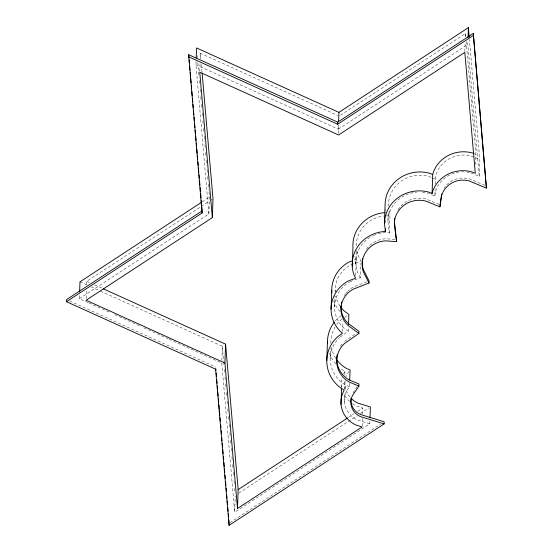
<?xml version="1.0" encoding="UTF-8"?>
<svg xmlns="http://www.w3.org/2000/svg" width="553" height="553" viewBox="0 0 553 553"><rect width="100%" height="100%" fill="white"/><g stroke="black" fill="none" stroke-linecap="round" stroke-linejoin="round"><path stroke-width="0.41" stroke-dasharray="2.77 2.07" d="M88.058 302.56L79.404 298.641L79.549 294.445M86.157 298.516L86.455 289.924M86.634 284.767L86.759 281.332L209.393 201.071M79.404 298.641L208.868 213.914L195.962 64.763L196.08 61.404M199.785 71.323L200.055 63.588M200.234 58.431L200.414 53.275L337.669 115.383M208.868 213.914L209.456 197.11L208.861 190.253M221.857 360.542L222.354 346.261L99.651 290.74M369.888 421.262L369.798 423.778L234.672 512.216L235.232 496.255M330.293 358.427L330.646 348.349M195.962 64.763L338.332 129.181L338.477 124.985M338.636 133.28L338.941 124.688M334.572 307.067L334.952 296.145M335.097 291.943L335.159 290.263M342.639 331.544L342.998 321.238M341.623 387.197L341.678 385.476M344.415 389.402L344.747 379.946M344.927 374.789L344.775 371.243A35.662 33.878 2 0 1 339.95 367.925M344.505 402.024L344.83 392.782M344.948 389.423L345.093 385.22M340.116 336.957L348.293 331.226L348.411 327.867M369.798 423.778L357.577 420.01A22.97 21.816 2 0 1 346.634 390.923L349.482 386.727L349.6 383.367M355.779 264.147L356.215 251.539M355.717 275.56L356.284 259.233L354.66 256.039M349.966 281.76L360.321 277.724L360.819 263.442M362.167 426.066L362.436 418.331M362.581 414.038L362.796 408.024L356.706 406.144A26.392 25.072 2 0 1 352.261 403.6M385.731 222.88L385.883 218.587M382.959 232.82A31.528 29.952 2 0 1 385.413 232.606L389.353 232.889L387.936 221.456L388.261 212.214M388.469 206.331L388.524 204.651A31.528 29.952 2 0 1 428.616 176.372L435.439 179.186L435.266 184.225M389.353 232.889L389.941 216.085L389.132 209.552M422.347 192.154A31.528 29.952 2 0 1 428.029 193.177L434.852 195.983L435.114 188.428M464.852 51.519L465.177 42.063M465.356 36.913L465.481 33.47L339.238 116.095M471.004 172.916L479.202 176.324L467.797 44.454L467.914 41.095M475.58 164.718L475.939 154.405L466.144 41.192M479.202 176.324L479.79 159.52L469.421 39.636M435.439 179.186L436.144 174.693A28.673 27.242 2 0 1 471.591 156.112L479.79 159.52M434.852 195.983L435.557 191.497A28.673 27.242 2 0 1 455.368 172.826M345.051 371.353L344.125 372.715A26.392 25.072 2 0 0 343.441 374.215M349.116 371.326L347.222 374.118A22.97 21.816 2 0 0 346.254 376.379M352.959 392.893L357.604 386.07M341.132 315.839L338.325 317.809A35.662 33.878 2 0 0 334.924 321.397M342.065 319.199L340.703 320.152A32.24 30.629 2 0 0 336.853 324.397M344.789 317.291L347.519 315.383M344.63 341.401L356.243 333.265M202.26 201.817L209.456 197.11M210.112 200.601L212.276 199.184M338.332 129.181L467.797 44.454M348.383 417.453L354.148 413.679M357.75 411.321L362.796 408.024M238.875 493.048L356.657 415.96M360.273 413.596L368.941 407.92M229.896 522.779L380.582 424.158M354.051 260.104L356.284 259.233M366.701 281.85L353.215 287.111A24.325 23.108 2 0 0 348.176 290.767M386.001 215.801L389.941 216.085M394.987 239.428L385.794 238.758A25.037 23.786 2 0 0 366.079 249.735M439.227 204.444L426.266 199.101A25.037 23.786 2 0 0 397.953 209.725M474.578 153.838L475.939 154.405M484.926 185.366L469.221 178.84A22.182 21.076 2 0 0 444.1 188.172M349.482 386.727L345.95 385.261A32.24 30.629 2 0 1 339.521 337.517M86.759 281.332L89.897 282.756M94.598 284.885L101.662 288.078M79.991 281.836L86.282 284.684M91.003 286.82L98.869 290.38M88.839 302.913L110.863 312.88M114.796 314.657L139.971 326.049M143.898 327.825L168.285 338.865M169.073 339.217L220.986 362.706M69.719 301.019L215.663 367.061M348.293 331.226L343.6 327.798A30.816 29.274 2 0 1 349.282 282.148M360.321 277.724L357.321 271.827A31.528 29.952 2 0 1 372.77 235.855M385.697 209.38L385.89 210.976M465.481 33.47L465.778 36.906M200.414 53.275L200.863 58.438M201.382 64.466L202.052 72.208M197.221 55.673L197.366 57.388M197.808 62.53L199.073 77.102M199.37 80.531L199.737 84.816M200.11 89.102L200.483 93.388M200.78 96.816L201.147 101.102M201.444 104.531L201.817 108.817M202.184 113.102L202.557 117.388M202.854 120.817L203.228 125.102M203.525 128.531L203.891 132.817M204.188 136.245L204.631 141.395M204.928 144.824L205.301 149.11M205.598 152.538L205.972 156.824M206.262 160.252L206.711 165.395M207.078 169.681L207.375 173.11M207.672 176.538L208.046 180.824M208.343 184.253L208.785 189.396M222.354 346.261L223.619 360.833M223.689 361.69L223.986 365.118M224.359 369.404L224.656 372.833M225.023 377.118L225.32 380.547M225.617 383.976L226.066 389.118M226.364 392.547L226.73 396.833M227.103 401.119L227.401 404.547M227.767 408.833L228.14 413.119M228.437 416.547L228.811 420.84M229.108 424.269L229.474 428.554M229.848 432.84L230.214 437.126M230.511 440.554L230.884 444.84M231.182 448.269L231.555 452.554M231.921 456.84L232.295 461.126M232.592 464.555L232.958 468.84M233.255 472.269L233.629 476.555M234.002 480.84L234.368 485.126M234.666 488.555L235.039 492.841M221.767 363.065L234.672 512.216M356.726 250.454A31.528 29.952 2 0 0 357.909 255.023L360.909 260.919L350.554 264.963A30.816 29.274 2 0 0 335.208 291.956M356.312 245.781A31.528 29.952 2 0 1 383.547 216.016M340.13 306.217A30.816 29.274 2 0 1 335.795 296.194M335.782 358.399A32.24 30.629 2 0 1 331.323 347.222M330.901 343.219A32.24 30.629 2 0 1 335.049 327.086M350.125 397.172A22.97 21.816 2 0 1 345.141 381.141M349.641 401.478A26.392 25.072 2 0 1 344.125 394.151M341.878 387.1A26.392 25.072 2 0 1 342.017 378.943M335.782 363.915A35.662 33.878 2 0 1 328.966 351.895M340.109 311.588A34.238 32.523 2 0 1 333.411 300.3M456.163 172.633A28.673 27.242 2 0 1 458.61 172.163M461.942 171.859A28.673 27.242 2 0 1 463.601 171.845M466.926 172.094A28.673 27.242 2 0 1 469.393 172.522M387.936 221.456A31.528 29.952 2 0 1 416.596 192.133M373.51 235.502A31.528 29.952 2 0 1 382.137 232.937M344.312 295.544A24.325 23.108 2 0 1 345.148 294.265M345.604 293.643A24.325 23.108 2 0 1 347.63 291.307M340.448 346.392A25.749 24.463 2 0 1 343.461 342.542"/><path stroke-width="0.83" d="M351.051 398.271A16.479 15.65 2 0 0 360.356 414.446L384.19 421.794L384.114 423.895L229.101 525.35L215.587 369.162L66.505 301.703L66.581 299.602L202.149 210.873L201.783 206.58M79.639 291.922L79.991 281.836L201.541 202.287M66.505 301.703L202.08 212.974L188.642 54.685L337.724 122.144L473.292 33.422L486.419 188.117L469.144 180.942A22.182 21.076 2 0 0 441.723 195.313L439.911 206.857L426.19 201.202A25.037 23.786 2 0 0 394.351 223.661L396.584 241.647L385.718 240.859A25.037 23.786 2 0 0 363.411 272.014L369.01 283.018L353.139 289.212A24.325 23.108 2 0 0 348.114 325.551L358.904 333.452L344.554 343.503A25.749 24.463 2 0 0 349.213 382.082L358.925 386.118L352.427 395.678A16.479 15.65 2 0 0 360.28 416.547L384.114 423.895M196.197 58.037L196.55 47.959L338.92 112.377L468.384 27.65L469.193 37.072M202.08 212.974L202.128 211.571M385.517 228.901L385.144 231.458A34.95 33.201 2 0 0 353.996 274.945L355.627 278.138L348.183 281.042A34.238 32.523 2 0 0 341.104 332.187L342.577 333.265L337.662 336.708A35.662 33.878 2 0 0 344.111 390.142L343.461 391.621A26.392 25.072 2 0 0 356.042 425.05L362.132 426.923L237.5 508.49L224.919 363.058L86.095 300.238L212.338 217.619L212.995 198.714L202.128 73.065M224.919 363.058L225.583 344.153L103.231 288.784M229.101 525.35L228.88 519.82M237.5 508.49L238.163 489.592L225.583 344.153M326.795 360.466L327.459 341.56M331.074 309.155L331.731 290.249M188.566 56.786L337.648 124.245L337.724 122.144M338.595 121.619L338.92 112.377M341.021 404.381L341.588 388.054M348.528 324.507L348.881 314.422L344.187 310.993A30.816 29.274 2 0 1 340.579 306.853M352.282 266.422L352.945 247.516A34.95 33.201 2 0 1 384.978 212.601M349.717 380.008L350.07 369.922L346.531 368.457A32.24 30.629 2 0 1 336.245 359.07M358.904 333.452L358.98 331.351L348.19 323.45A24.325 23.108 2 0 1 341.125 305.367M358.925 386.118L358.994 384.017L349.282 379.987A25.749 24.463 2 0 1 337.199 354.57M369.01 283.018L369.079 280.917L363.48 269.912A25.037 23.786 2 0 1 362.574 258.375M370.005 417.895L370.386 406.973L358.164 403.206A22.97 21.816 2 0 1 351.259 398.416M384.439 223.502L385.102 204.596A34.95 33.201 2 0 1 429.55 173.241L432.729 174.554L432.073 193.46L428.886 192.147A34.95 33.201 2 0 0 384.439 223.502L385.427 231.479M396.584 241.647L394.531 222.417M439.911 206.857L440.243 203.11M468.032 37.735L468.384 27.65M486.419 188.117L473.292 33.422M432.729 174.554L432.847 173.787A32.095 30.491 2 0 1 472.532 152.987L473.893 153.554M432.073 193.46L432.19 192.693A32.095 30.491 2 0 1 471.875 171.893L475.283 173.31L464.817 52.376L338.581 134.994L199.757 72.18L212.338 217.619M440.506 201.458L441.667 194.041M337.648 124.245L473.223 35.523M238.163 489.592L347.664 417.923M352.565 260.684L348.846 262.136A34.238 32.523 2 0 0 331.841 292.8M188.642 54.685L188.863 57.263M189.085 59.835L189.382 63.27M189.603 65.842L189.976 70.134M190.197 72.706L190.495 76.141M190.716 78.713L191.089 83.005M191.31 85.584L191.608 89.012M191.829 91.591L192.202 95.876M192.423 98.455L192.721 101.883M192.942 104.462L193.239 107.89M193.467 110.469L193.833 114.761M194.062 117.333L194.359 120.768M194.58 123.34L194.946 127.632M195.174 130.204L195.472 133.639M195.693 136.211L196.066 140.503M196.287 143.075L196.585 146.51M196.806 149.089L197.179 153.375M197.4 155.953L197.698 159.382M197.919 161.96L198.216 165.388M198.437 167.967L198.81 172.26M199.032 174.831L199.329 178.266M199.55 180.838L199.923 185.131M200.145 187.702L200.442 191.138M200.663 193.709L201.036 198.002M201.257 200.573L201.555 204.009M215.808 368.775L215.96 370.496M216.182 373.068L216.479 376.503M216.776 379.932L217.073 383.367M217.294 385.939L217.592 389.374M217.813 391.946L218.186 396.238M218.407 398.817L218.705 402.245M218.926 404.824L219.299 409.109M219.451 410.831L219.818 415.116M220.046 417.695L220.336 421.123M220.633 424.559L220.93 427.994M221.159 430.566L221.456 434.001M221.753 437.43L222.043 440.865M222.271 443.437L222.569 446.872M222.79 449.444L223.163 453.736M223.384 456.315L223.682 459.743M223.903 462.322L224.276 466.608M224.421 468.329L224.794 472.615M225.016 475.193L225.313 478.622M225.61 482.057L225.907 485.493M226.129 488.064L226.426 491.499M226.723 494.928L227.02 498.364M227.242 500.935L227.539 504.371M227.836 507.799L228.133 511.235M228.354 513.813L228.652 517.242M327.473 343.164A35.662 33.878 2 0 1 334.413 322.04M394.448 220.792A25.037 23.786 2 0 1 394.683 218.463M341.332 303.638A24.325 23.108 2 0 1 341.671 301.938"/></g></svg>
